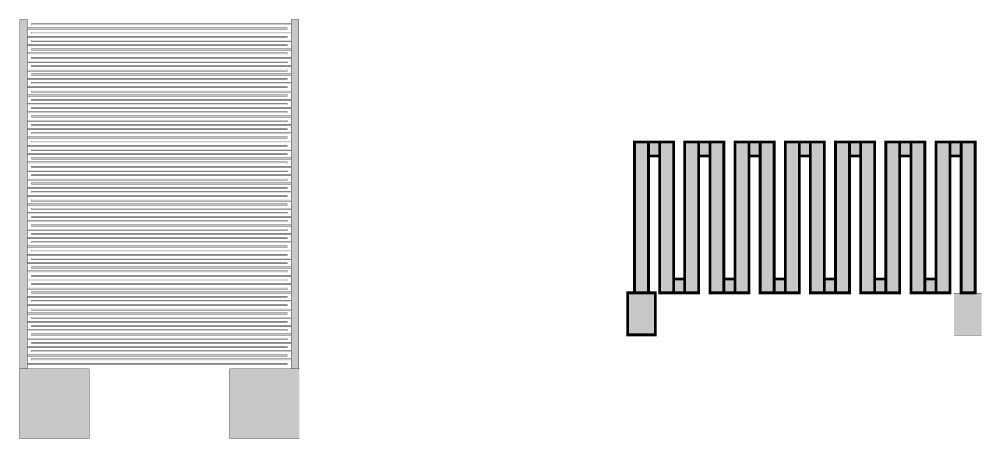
# Model space of a CAD drawing. Header units: millimetres. Extents: x -77.8 to -10.8, y 3.9 to 21.4.
# Drawn here: x -77.79 to -43.32, y 3.93 to 18.93 of the extents above; entities that cross this region are included whole.
import ezdxf

# ---------------------------------------------------------------- set-up
doc = ezdxf.new("R2010")
doc.units = ezdxf.units.MM
doc.header["$MEASUREMENT"] = 0
doc.layers.add('Top-Layer', color=7, linetype='Continuous', true_color=0xff0000)

msp = doc.modelspace()

# ---------------------------------------------------------------- hatches: boundary and pattern name
at = {"layer": 'Top-Layer'}
for points in [[(-77.496, 18.93), (-77.496, 6.43), (-75.284, 6.43), (-75.284, 3.93), (-77.784, 3.93), (-77.784, 6.43), (-77.771, 6.43), (-77.771, 18.93)], [(-77.496, 18.58), (-68.196, 18.58), (-68.196, 18.63), (-77.496, 18.63)], [(-77.346, 18.73), (-68.046, 18.73), (-68.046, 18.78), (-77.346, 18.78)], [(-67.771, 18.93), (-67.771, 6.43), (-67.758, 6.43), (-67.758, 3.93), (-70.258, 3.93), (-70.258, 6.43), (-68.046, 6.43), (-68.046, 18.93)], [(-77.496, 18.28), (-68.196, 18.28), (-68.196, 18.33), (-77.496, 18.33)], [(-77.346, 18.43), (-68.046, 18.43), (-68.046, 18.48), (-77.346, 18.48)], [(-77.496, 17.98), (-68.196, 17.98), (-68.196, 18.03), (-77.496, 18.03)], [(-77.346, 18.13), (-68.046, 18.13), (-68.046, 18.18), (-77.346, 18.18)], [(-77.496, 17.68), (-68.196, 17.68), (-68.196, 17.73), (-77.496, 17.73)], [(-77.346, 17.83), (-68.046, 17.83), (-68.046, 17.88), (-77.346, 17.88)], [(-77.496, 17.38), (-68.196, 17.38), (-68.196, 17.43), (-77.496, 17.43)], [(-77.346, 17.53), (-68.046, 17.53), (-68.046, 17.58), (-77.346, 17.58)], [(-77.346, 17.23), (-68.046, 17.23), (-68.046, 17.28), (-77.346, 17.28)], [(-77.496, 17.08), (-68.196, 17.08), (-68.196, 17.13), (-77.496, 17.13)], [(-77.346, 16.93), (-68.046, 16.93), (-68.046, 16.98), (-77.346, 16.98)], [(-77.496, 16.78), (-68.196, 16.78), (-68.196, 16.83), (-77.496, 16.83)], [(-77.346, 16.63), (-68.046, 16.63), (-68.046, 16.68), (-77.346, 16.68)], [(-77.496, 16.48), (-68.196, 16.48), (-68.196, 16.53), (-77.496, 16.53)], [(-77.496, 16.18), (-68.196, 16.18), (-68.196, 16.23), (-77.496, 16.23)], [(-77.346, 16.33), (-68.046, 16.33), (-68.046, 16.38), (-77.346, 16.38)], [(-77.496, 15.88), (-68.196, 15.88), (-68.196, 15.93), (-77.496, 15.93)], [(-77.346, 16.03), (-68.046, 16.03), (-68.046, 16.08), (-77.346, 16.08)], [(-77.496, 15.58), (-68.196, 15.58), (-68.196, 15.63), (-77.496, 15.63)], [(-77.346, 15.73), (-68.046, 15.73), (-68.046, 15.78), (-77.346, 15.78)], [(-77.496, 15.28), (-68.196, 15.28), (-68.196, 15.33), (-77.496, 15.33)], [(-77.346, 15.43), (-68.046, 15.43), (-68.046, 15.48), (-77.346, 15.48)], [(-77.346, 15.13), (-68.046, 15.13), (-68.046, 15.18), (-77.346, 15.18)], [(-77.496, 14.98), (-68.196, 14.98), (-68.196, 15.03), (-77.496, 15.03)], [(-77.346, 14.83), (-68.046, 14.83), (-68.046, 14.88), (-77.346, 14.88)], [(-77.496, 14.68), (-68.196, 14.68), (-68.196, 14.73), (-77.496, 14.73)], [(-77.346, 14.53), (-68.046, 14.53), (-68.046, 14.58), (-77.346, 14.58)], [(-55.253, 14.044), (-55.253, 9.144), (-55.007, 9.144), (-55.007, 7.644), (-55.999, 7.644), (-55.999, 9.144), (-55.753, 9.144), (-55.753, 14.544), (-54.353, 14.544), (-54.353, 9.644), (-53.953, 9.644), (-53.953, 14.544), (-52.553, 14.544), (-52.553, 9.644), (-52.153, 9.644), (-52.153, 14.544), (-50.753, 14.544), (-50.753, 9.644), (-50.353, 9.644), (-50.353, 14.544), (-48.953, 14.544), (-48.953, 9.644), (-48.553, 9.644), (-48.553, 14.544), (-47.153, 14.544), (-47.153, 9.644), (-46.753, 9.644), (-46.753, 14.544), (-45.353, 14.544), (-45.353, 9.644), (-44.953, 9.644), (-44.953, 14.544), (-43.553, 14.544), (-43.553, 9.144), (-44.053, 9.144), (-44.053, 14.044), (-44.453, 14.044), (-44.453, 9.144), (-45.853, 9.144), (-45.853, 14.044), (-46.253, 14.044), (-46.253, 9.144), (-47.653, 9.144), (-47.653, 14.044), (-48.053, 14.044), (-48.053, 9.144), (-49.453, 9.144), (-49.453, 14.044), (-49.853, 14.044), (-49.853, 9.144), (-51.253, 9.144), (-51.253, 14.044), (-51.653, 14.044), (-51.653, 9.144), (-53.053, 9.144), (-53.053, 14.044), (-53.453, 14.044), (-53.453, 9.144), (-54.853, 9.144), (-54.853, 14.044)], [(-77.496, 14.38), (-68.196, 14.38), (-68.196, 14.43), (-77.496, 14.43)], [(-77.346, 14.23), (-68.046, 14.23), (-68.046, 14.28), (-77.346, 14.28)], [(-77.496, 14.08), (-68.196, 14.08), (-68.196, 14.13), (-77.496, 14.13)], [(-77.496, 13.78), (-68.196, 13.78), (-68.196, 13.83), (-77.496, 13.83)], [(-77.346, 13.93), (-68.046, 13.93), (-68.046, 13.98), (-77.346, 13.98)], [(-77.496, 13.48), (-68.196, 13.48), (-68.196, 13.53), (-77.496, 13.53)], [(-77.346, 13.63), (-68.046, 13.63), (-68.046, 13.68), (-77.346, 13.68)], [(-77.496, 13.18), (-68.196, 13.18), (-68.196, 13.23), (-77.496, 13.23)], [(-77.346, 13.33), (-68.046, 13.33), (-68.046, 13.38), (-77.346, 13.38)], [(-77.496, 12.88), (-68.196, 12.88), (-68.196, 12.93), (-77.496, 12.93)], [(-77.346, 13.03), (-68.046, 13.03), (-68.046, 13.08), (-77.346, 13.08)], [(-77.346, 12.73), (-68.046, 12.73), (-68.046, 12.78), (-77.346, 12.78)], [(-77.496, 12.58), (-68.196, 12.58), (-68.196, 12.63), (-77.496, 12.63)], [(-77.346, 12.43), (-68.046, 12.43), (-68.046, 12.48), (-77.346, 12.48)], [(-77.496, 12.28), (-68.196, 12.28), (-68.196, 12.33), (-77.496, 12.33)], [(-77.346, 12.13), (-68.046, 12.13), (-68.046, 12.18), (-77.346, 12.18)], [(-77.496, 11.98), (-68.196, 11.98), (-68.196, 12.03), (-77.496, 12.03)], [(-77.496, 11.68), (-68.196, 11.68), (-68.196, 11.73), (-77.496, 11.73)], [(-77.346, 11.83), (-68.046, 11.83), (-68.046, 11.88), (-77.346, 11.88)], [(-77.496, 11.38), (-68.196, 11.38), (-68.196, 11.43), (-77.496, 11.43)], [(-77.346, 11.53), (-68.046, 11.53), (-68.046, 11.58), (-77.346, 11.58)], [(-77.496, 11.08), (-68.196, 11.08), (-68.196, 11.13), (-77.496, 11.13)], [(-77.346, 11.23), (-68.046, 11.23), (-68.046, 11.28), (-77.346, 11.28)], [(-77.496, 10.78), (-68.196, 10.78), (-68.196, 10.83), (-77.496, 10.83)], [(-77.346, 10.93), (-68.046, 10.93), (-68.046, 10.98), (-77.346, 10.98)], [(-77.496, 10.48), (-68.196, 10.48), (-68.196, 10.53), (-77.496, 10.53)], [(-77.346, 10.63), (-68.046, 10.63), (-68.046, 10.68), (-77.346, 10.68)], [(-77.346, 10.33), (-68.046, 10.33), (-68.046, 10.38), (-77.346, 10.38)], [(-77.496, 10.18), (-68.196, 10.18), (-68.196, 10.23), (-77.496, 10.23)], [(-77.346, 10.03), (-68.046, 10.03), (-68.046, 10.08), (-77.346, 10.08)], [(-77.496, 9.88), (-68.196, 9.88), (-68.196, 9.93), (-77.496, 9.93)], [(-77.346, 9.73), (-68.046, 9.73), (-68.046, 9.78), (-77.346, 9.78)], [(-77.496, 9.58), (-68.196, 9.58), (-68.196, 9.63), (-77.496, 9.63)], [(-77.496, 9.28), (-68.196, 9.28), (-68.196, 9.33), (-77.496, 9.33)], [(-77.346, 9.43), (-68.046, 9.43), (-68.046, 9.48), (-77.346, 9.48)], [(-77.496, 8.98), (-68.196, 8.98), (-68.196, 9.03), (-77.496, 9.03)], [(-77.346, 9.13), (-68.046, 9.13), (-68.046, 9.18), (-77.346, 9.18)], [(-44.311, 7.632), (-43.319, 7.632), (-43.319, 9.132), (-44.311, 9.132)], [(-77.496, 8.68), (-68.196, 8.68), (-68.196, 8.73), (-77.496, 8.73)], [(-77.346, 8.83), (-68.046, 8.83), (-68.046, 8.88), (-77.346, 8.88)], [(-77.496, 8.38), (-68.196, 8.38), (-68.196, 8.43), (-77.496, 8.43)], [(-77.346, 8.53), (-68.046, 8.53), (-68.046, 8.58), (-77.346, 8.58)], [(-77.346, 8.23), (-68.046, 8.23), (-68.046, 8.28), (-77.346, 8.28)], [(-77.496, 8.08), (-68.196, 8.08), (-68.196, 8.13), (-77.496, 8.13)], [(-77.346, 7.93), (-68.046, 7.93), (-68.046, 7.98), (-77.346, 7.98)], [(-77.496, 7.78), (-68.196, 7.78), (-68.196, 7.83), (-77.496, 7.83)], [(-77.346, 7.63), (-68.046, 7.63), (-68.046, 7.68), (-77.346, 7.68)], [(-77.496, 7.48), (-68.196, 7.48), (-68.196, 7.53), (-77.496, 7.53)], [(-77.346, 7.33), (-68.046, 7.33), (-68.046, 7.38), (-77.346, 7.38)], [(-77.496, 7.18), (-68.196, 7.18), (-68.196, 7.23), (-77.496, 7.23)], [(-77.496, 6.88), (-68.196, 6.88), (-68.196, 6.93), (-77.496, 6.93)], [(-77.346, 7.03), (-68.046, 7.03), (-68.046, 7.08), (-77.346, 7.08)], [(-77.496, 6.58), (-68.196, 6.58), (-68.196, 6.63), (-77.496, 6.63)], [(-77.346, 6.73), (-68.046, 6.73), (-68.046, 6.78), (-77.346, 6.78)]]:
    msp.add_hatch(color=256, dxfattribs=at).paths.add_polyline_path(points)

# ---------------------------------------------------------------- linework, layer by layer
for points, const_width in [([(-77.496, 18.93), (-77.496, 6.43), (-75.284, 6.43), (-75.284, 3.93), (-77.784, 3.93), (-77.784, 6.43), (-77.771, 6.43), (-77.771, 18.93)], 0.00508), ([(-77.771, 6.43), (-77.496, 6.43), (-77.496, 18.93), (-77.771, 18.93)], 0.009), ([(-77.496, 18.58), (-68.196, 18.58), (-68.196, 18.63), (-77.496, 18.63)], 0.009), ([(-77.496, 18.58), (-68.196, 18.58), (-68.196, 18.63), (-77.496, 18.63)], 0.00508), ([(-77.346, 18.73), (-68.046, 18.73), (-68.046, 18.78), (-77.346, 18.78)], 0.009), ([(-77.346, 18.73), (-68.046, 18.73), (-68.046, 18.78), (-77.346, 18.78)], 0.00508), ([(-67.771, 18.93), (-67.771, 6.43), (-67.758, 6.43), (-67.758, 3.93), (-70.258, 3.93), (-70.258, 6.43), (-68.046, 6.43), (-68.046, 18.93)], 0.00508), ([(-68.046, 6.43), (-67.771, 6.43), (-67.771, 18.93), (-68.046, 18.93)], 0.009), ([(-77.496, 18.28), (-68.196, 18.28), (-68.196, 18.33), (-77.496, 18.33)], 0.009), ([(-77.496, 18.28), (-68.196, 18.28), (-68.196, 18.33), (-77.496, 18.33)], 0.00508), ([(-77.346, 18.43), (-68.046, 18.43), (-68.046, 18.48), (-77.346, 18.48)], 0.009), ([(-77.346, 18.43), (-68.046, 18.43), (-68.046, 18.48), (-77.346, 18.48)], 0.00508), ([(-77.496, 17.98), (-68.196, 17.98), (-68.196, 18.03), (-77.496, 18.03)], 0.009), ([(-77.496, 17.98), (-68.196, 17.98), (-68.196, 18.03), (-77.496, 18.03)], 0.00508), ([(-77.346, 18.13), (-68.046, 18.13), (-68.046, 18.18), (-77.346, 18.18)], 0.009), ([(-77.346, 18.13), (-68.046, 18.13), (-68.046, 18.18), (-77.346, 18.18)], 0.00508), ([(-77.496, 17.68), (-68.196, 17.68), (-68.196, 17.73), (-77.496, 17.73)], 0.009), ([(-77.496, 17.68), (-68.196, 17.68), (-68.196, 17.73), (-77.496, 17.73)], 0.00508), ([(-77.346, 17.83), (-68.046, 17.83), (-68.046, 17.88), (-77.346, 17.88)], 0.009), ([(-77.346, 17.53), (-68.046, 17.53), (-68.046, 17.58), (-77.346, 17.58)], 0.009), ([(-77.346, 17.83), (-68.046, 17.83), (-68.046, 17.88), (-77.346, 17.88)], 0.00508), ([(-77.346, 17.53), (-68.046, 17.53), (-68.046, 17.58), (-77.346, 17.58)], 0.00508), ([(-77.496, 17.38), (-68.196, 17.38), (-68.196, 17.43), (-77.496, 17.43)], 0.009), ([(-77.496, 17.38), (-68.196, 17.38), (-68.196, 17.43), (-77.496, 17.43)], 0.00508), ([(-77.346, 17.23), (-68.046, 17.23), (-68.046, 17.28), (-77.346, 17.28)], 0.009), ([(-77.346, 17.23), (-68.046, 17.23), (-68.046, 17.28), (-77.346, 17.28)], 0.00508), ([(-77.496, 17.08), (-68.196, 17.08), (-68.196, 17.13), (-77.496, 17.13)], 0.009), ([(-77.496, 17.08), (-68.196, 17.08), (-68.196, 17.13), (-77.496, 17.13)], 0.00508), ([(-77.346, 16.93), (-68.046, 16.93), (-68.046, 16.98), (-77.346, 16.98)], 0.009), ([(-77.346, 16.93), (-68.046, 16.93), (-68.046, 16.98), (-77.346, 16.98)], 0.00508), ([(-77.496, 16.78), (-68.196, 16.78), (-68.196, 16.83), (-77.496, 16.83)], 0.009), ([(-77.496, 16.78), (-68.196, 16.78), (-68.196, 16.83), (-77.496, 16.83)], 0.00508), ([(-77.346, 16.63), (-68.046, 16.63), (-68.046, 16.68), (-77.346, 16.68)], 0.009), ([(-77.346, 16.63), (-68.046, 16.63), (-68.046, 16.68), (-77.346, 16.68)], 0.00508), ([(-77.496, 16.48), (-68.196, 16.48), (-68.196, 16.53), (-77.496, 16.53)], 0.009), ([(-77.496, 16.18), (-68.196, 16.18), (-68.196, 16.23), (-77.496, 16.23)], 0.009), ([(-77.496, 16.48), (-68.196, 16.48), (-68.196, 16.53), (-77.496, 16.53)], 0.00508), ([(-77.496, 16.18), (-68.196, 16.18), (-68.196, 16.23), (-77.496, 16.23)], 0.00508), ([(-77.346, 16.33), (-68.046, 16.33), (-68.046, 16.38), (-77.346, 16.38)], 0.009), ([(-77.346, 16.33), (-68.046, 16.33), (-68.046, 16.38), (-77.346, 16.38)], 0.00508), ([(-77.496, 15.88), (-68.196, 15.88), (-68.196, 15.93), (-77.496, 15.93)], 0.009), ([(-77.496, 15.88), (-68.196, 15.88), (-68.196, 15.93), (-77.496, 15.93)], 0.00508), ([(-77.346, 16.03), (-68.046, 16.03), (-68.046, 16.08), (-77.346, 16.08)], 0.009), ([(-77.346, 16.03), (-68.046, 16.03), (-68.046, 16.08), (-77.346, 16.08)], 0.00508), ([(-77.496, 15.58), (-68.196, 15.58), (-68.196, 15.63), (-77.496, 15.63)], 0.009), ([(-77.496, 15.58), (-68.196, 15.58), (-68.196, 15.63), (-77.496, 15.63)], 0.00508), ([(-77.346, 15.73), (-68.046, 15.73), (-68.046, 15.78), (-77.346, 15.78)], 0.009), ([(-77.346, 15.73), (-68.046, 15.73), (-68.046, 15.78), (-77.346, 15.78)], 0.00508), ([(-77.496, 15.28), (-68.196, 15.28), (-68.196, 15.33), (-77.496, 15.33)], 0.009), ([(-77.496, 15.28), (-68.196, 15.28), (-68.196, 15.33), (-77.496, 15.33)], 0.00508), ([(-77.346, 15.43), (-68.046, 15.43), (-68.046, 15.48), (-77.346, 15.48)], 0.009), ([(-77.346, 15.13), (-68.046, 15.13), (-68.046, 15.18), (-77.346, 15.18)], 0.009), ([(-77.346, 15.43), (-68.046, 15.43), (-68.046, 15.48), (-77.346, 15.48)], 0.00508), ([(-77.346, 15.13), (-68.046, 15.13), (-68.046, 15.18), (-77.346, 15.18)], 0.00508), ([(-77.496, 14.98), (-68.196, 14.98), (-68.196, 15.03), (-77.496, 15.03)], 0.009), ([(-77.496, 14.98), (-68.196, 14.98), (-68.196, 15.03), (-77.496, 15.03)], 0.00508), ([(-77.346, 14.83), (-68.046, 14.83), (-68.046, 14.88), (-77.346, 14.88)], 0.009), ([(-77.346, 14.83), (-68.046, 14.83), (-68.046, 14.88), (-77.346, 14.88)], 0.00508), ([(-77.496, 14.68), (-68.196, 14.68), (-68.196, 14.73), (-77.496, 14.73)], 0.009), ([(-77.496, 14.68), (-68.196, 14.68), (-68.196, 14.73), (-77.496, 14.73)], 0.00508), ([(-77.346, 14.53), (-68.046, 14.53), (-68.046, 14.58), (-77.346, 14.58)], 0.009), ([(-77.346, 14.53), (-68.046, 14.53), (-68.046, 14.58), (-77.346, 14.58)], 0.00508), ([(-55.253, 14.044), (-55.253, 9.144), (-55.007, 9.144), (-55.007, 7.644), (-55.999, 7.644), (-55.999, 9.144), (-55.753, 9.144), (-55.753, 14.544), (-54.353, 14.544), (-54.353, 9.644), (-53.953, 9.644), (-53.953, 14.544), (-52.553, 14.544), (-52.553, 9.644), (-52.153, 9.644), (-52.153, 14.544), (-50.753, 14.544), (-50.753, 9.644), (-50.353, 9.644), (-50.353, 14.544), (-48.953, 14.544), (-48.953, 9.644), (-48.553, 9.644), (-48.553, 14.544), (-47.153, 14.544), (-47.153, 9.644), (-46.753, 9.644), (-46.753, 14.544), (-45.353, 14.544), (-45.353, 9.644), (-44.953, 9.644), (-44.953, 14.544), (-43.553, 14.544), (-43.553, 9.144), (-44.053, 9.144), (-44.053, 14.044), (-44.453, 14.044), (-44.453, 9.144), (-45.853, 9.144), (-45.853, 14.044), (-46.253, 14.044), (-46.253, 9.144), (-47.653, 9.144), (-47.653, 14.044), (-48.053, 14.044), (-48.053, 9.144), (-49.453, 9.144), (-49.453, 14.044), (-49.853, 14.044), (-49.853, 9.144), (-51.253, 9.144), (-51.253, 14.044), (-51.653, 14.044), (-51.653, 9.144), (-53.053, 9.144), (-53.053, 14.044), (-53.453, 14.044), (-53.453, 9.144), (-54.853, 9.144), (-54.853, 14.044)], 0.00508), ([(-55.753, 9.144), (-55.253, 9.144), (-55.253, 14.544), (-55.753, 14.544)], 0.1), ([(-55.253, 14.044), (-54.853, 14.044), (-54.853, 14.544), (-55.253, 14.544)], 0.1), ([(-54.853, 9.144), (-54.353, 9.144), (-54.353, 14.544), (-54.853, 14.544)], 0.1), ([(-53.953, 9.144), (-53.453, 9.144), (-53.453, 14.544), (-53.953, 14.544)], 0.1), ([(-53.453, 14.044), (-53.053, 14.044), (-53.053, 14.544), (-53.453, 14.544)], 0.1), ([(-53.053, 9.144), (-52.553, 9.144), (-52.553, 14.544), (-53.053, 14.544)], 0.1), ([(-52.153, 9.144), (-51.653, 9.144), (-51.653, 14.544), (-52.153, 14.544)], 0.1), ([(-51.653, 14.044), (-51.253, 14.044), (-51.253, 14.544), (-51.653, 14.544)], 0.1), ([(-51.253, 9.144), (-50.753, 9.144), (-50.753, 14.544), (-51.253, 14.544)], 0.1), ([(-50.353, 9.144), (-49.853, 9.144), (-49.853, 14.544), (-50.353, 14.544)], 0.1), ([(-49.853, 14.044), (-49.453, 14.044), (-49.453, 14.544), (-49.853, 14.544)], 0.1), ([(-49.453, 9.144), (-48.953, 9.144), (-48.953, 14.544), (-49.453, 14.544)], 0.1), ([(-48.553, 9.144), (-48.053, 9.144), (-48.053, 14.544), (-48.553, 14.544)], 0.1), ([(-48.053, 14.044), (-47.653, 14.044), (-47.653, 14.544), (-48.053, 14.544)], 0.1), ([(-47.653, 9.144), (-47.153, 9.144), (-47.153, 14.544), (-47.653, 14.544)], 0.1), ([(-46.753, 9.144), (-46.253, 9.144), (-46.253, 14.544), (-46.753, 14.544)], 0.1), ([(-46.253, 14.044), (-45.853, 14.044), (-45.853, 14.544), (-46.253, 14.544)], 0.1), ([(-45.853, 9.144), (-45.353, 9.144), (-45.353, 14.544), (-45.853, 14.544)], 0.1), ([(-44.953, 9.144), (-44.453, 9.144), (-44.453, 14.544), (-44.953, 14.544)], 0.1), ([(-44.453, 14.044), (-44.053, 14.044), (-44.053, 14.544), (-44.453, 14.544)], 0.1), ([(-44.053, 9.144), (-43.553, 9.144), (-43.553, 14.544), (-44.053, 14.544)], 0.1), ([(-77.496, 14.38), (-68.196, 14.38), (-68.196, 14.43), (-77.496, 14.43)], 0.009), ([(-77.496, 14.08), (-68.196, 14.08), (-68.196, 14.13), (-77.496, 14.13)], 0.009), ([(-77.496, 14.38), (-68.196, 14.38), (-68.196, 14.43), (-77.496, 14.43)], 0.00508), ([(-77.346, 14.23), (-68.046, 14.23), (-68.046, 14.28), (-77.346, 14.28)], 0.009), ([(-77.346, 14.23), (-68.046, 14.23), (-68.046, 14.28), (-77.346, 14.28)], 0.00508), ([(-77.496, 13.78), (-68.196, 13.78), (-68.196, 13.83), (-77.496, 13.83)], 0.009), ([(-77.496, 14.08), (-68.196, 14.08), (-68.196, 14.13), (-77.496, 14.13)], 0.00508), ([(-77.496, 13.78), (-68.196, 13.78), (-68.196, 13.83), (-77.496, 13.83)], 0.00508), ([(-77.346, 13.93), (-68.046, 13.93), (-68.046, 13.98), (-77.346, 13.98)], 0.009), ([(-77.346, 13.93), (-68.046, 13.93), (-68.046, 13.98), (-77.346, 13.98)], 0.00508), ([(-77.496, 13.48), (-68.196, 13.48), (-68.196, 13.53), (-77.496, 13.53)], 0.009), ([(-77.496, 13.48), (-68.196, 13.48), (-68.196, 13.53), (-77.496, 13.53)], 0.00508), ([(-77.346, 13.63), (-68.046, 13.63), (-68.046, 13.68), (-77.346, 13.68)], 0.009), ([(-77.346, 13.63), (-68.046, 13.63), (-68.046, 13.68), (-77.346, 13.68)], 0.00508), ([(-77.496, 13.18), (-68.196, 13.18), (-68.196, 13.23), (-77.496, 13.23)], 0.009), ([(-77.496, 13.18), (-68.196, 13.18), (-68.196, 13.23), (-77.496, 13.23)], 0.00508), ([(-77.346, 13.33), (-68.046, 13.33), (-68.046, 13.38), (-77.346, 13.38)], 0.009), ([(-77.346, 13.33), (-68.046, 13.33), (-68.046, 13.38), (-77.346, 13.38)], 0.00508), ([(-77.496, 12.88), (-68.196, 12.88), (-68.196, 12.93), (-77.496, 12.93)], 0.009), ([(-77.496, 12.88), (-68.196, 12.88), (-68.196, 12.93), (-77.496, 12.93)], 0.00508), ([(-77.346, 13.03), (-68.046, 13.03), (-68.046, 13.08), (-77.346, 13.08)], 0.009), ([(-77.346, 12.73), (-68.046, 12.73), (-68.046, 12.78), (-77.346, 12.78)], 0.009), ([(-77.346, 13.03), (-68.046, 13.03), (-68.046, 13.08), (-77.346, 13.08)], 0.00508), ([(-77.346, 12.73), (-68.046, 12.73), (-68.046, 12.78), (-77.346, 12.78)], 0.00508), ([(-77.496, 12.58), (-68.196, 12.58), (-68.196, 12.63), (-77.496, 12.63)], 0.009), ([(-77.496, 12.58), (-68.196, 12.58), (-68.196, 12.63), (-77.496, 12.63)], 0.00508), ([(-77.346, 12.43), (-68.046, 12.43), (-68.046, 12.48), (-77.346, 12.48)], 0.009), ([(-77.346, 12.43), (-68.046, 12.43), (-68.046, 12.48), (-77.346, 12.48)], 0.00508), ([(-77.496, 12.28), (-68.196, 12.28), (-68.196, 12.33), (-77.496, 12.33)], 0.009), ([(-77.496, 12.28), (-68.196, 12.28), (-68.196, 12.33), (-77.496, 12.33)], 0.00508), ([(-77.346, 12.13), (-68.046, 12.13), (-68.046, 12.18), (-77.346, 12.18)], 0.009), ([(-77.346, 12.13), (-68.046, 12.13), (-68.046, 12.18), (-77.346, 12.18)], 0.00508), ([(-77.496, 11.98), (-68.196, 11.98), (-68.196, 12.03), (-77.496, 12.03)], 0.009), ([(-77.496, 11.68), (-68.196, 11.68), (-68.196, 11.73), (-77.496, 11.73)], 0.009), ([(-77.496, 11.98), (-68.196, 11.98), (-68.196, 12.03), (-77.496, 12.03)], 0.00508), ([(-77.496, 11.68), (-68.196, 11.68), (-68.196, 11.73), (-77.496, 11.73)], 0.00508), ([(-77.346, 11.83), (-68.046, 11.83), (-68.046, 11.88), (-77.346, 11.88)], 0.009), ([(-77.346, 11.83), (-68.046, 11.83), (-68.046, 11.88), (-77.346, 11.88)], 0.00508), ([(-77.496, 11.38), (-68.196, 11.38), (-68.196, 11.43), (-77.496, 11.43)], 0.009), ([(-77.496, 11.38), (-68.196, 11.38), (-68.196, 11.43), (-77.496, 11.43)], 0.00508), ([(-77.346, 11.53), (-68.046, 11.53), (-68.046, 11.58), (-77.346, 11.58)], 0.009), ([(-77.346, 11.53), (-68.046, 11.53), (-68.046, 11.58), (-77.346, 11.58)], 0.00508), ([(-77.496, 11.08), (-68.196, 11.08), (-68.196, 11.13), (-77.496, 11.13)], 0.009), ([(-77.496, 11.08), (-68.196, 11.08), (-68.196, 11.13), (-77.496, 11.13)], 0.00508), ([(-77.346, 11.23), (-68.046, 11.23), (-68.046, 11.28), (-77.346, 11.28)], 0.009), ([(-77.346, 11.23), (-68.046, 11.23), (-68.046, 11.28), (-77.346, 11.28)], 0.00508), ([(-77.496, 10.78), (-68.196, 10.78), (-68.196, 10.83), (-77.496, 10.83)], 0.009), ([(-77.496, 10.78), (-68.196, 10.78), (-68.196, 10.83), (-77.496, 10.83)], 0.00508), ([(-77.346, 10.93), (-68.046, 10.93), (-68.046, 10.98), (-77.346, 10.98)], 0.009), ([(-77.346, 10.93), (-68.046, 10.93), (-68.046, 10.98), (-77.346, 10.98)], 0.00508), ([(-77.496, 10.48), (-68.196, 10.48), (-68.196, 10.53), (-77.496, 10.53)], 0.009), ([(-77.496, 10.48), (-68.196, 10.48), (-68.196, 10.53), (-77.496, 10.53)], 0.00508), ([(-77.346, 10.63), (-68.046, 10.63), (-68.046, 10.68), (-77.346, 10.68)], 0.009), ([(-77.346, 10.33), (-68.046, 10.33), (-68.046, 10.38), (-77.346, 10.38)], 0.009), ([(-77.346, 10.63), (-68.046, 10.63), (-68.046, 10.68), (-77.346, 10.68)], 0.00508), ([(-77.346, 10.33), (-68.046, 10.33), (-68.046, 10.38), (-77.346, 10.38)], 0.00508), ([(-77.496, 10.18), (-68.196, 10.18), (-68.196, 10.23), (-77.496, 10.23)], 0.009), ([(-77.496, 10.18), (-68.196, 10.18), (-68.196, 10.23), (-77.496, 10.23)], 0.00508), ([(-77.346, 10.03), (-68.046, 10.03), (-68.046, 10.08), (-77.346, 10.08)], 0.009), ([(-77.346, 10.03), (-68.046, 10.03), (-68.046, 10.08), (-77.346, 10.08)], 0.00508), ([(-77.496, 9.88), (-68.196, 9.88), (-68.196, 9.93), (-77.496, 9.93)], 0.009), ([(-77.496, 9.88), (-68.196, 9.88), (-68.196, 9.93), (-77.496, 9.93)], 0.00508), ([(-77.346, 9.73), (-68.046, 9.73), (-68.046, 9.78), (-77.346, 9.78)], 0.009), ([(-77.346, 9.73), (-68.046, 9.73), (-68.046, 9.78), (-77.346, 9.78)], 0.00508), ([(-54.353, 9.144), (-53.953, 9.144), (-53.953, 9.644), (-54.353, 9.644)], 0.1), ([(-52.553, 9.144), (-52.153, 9.144), (-52.153, 9.644), (-52.553, 9.644)], 0.1), ([(-50.753, 9.144), (-50.353, 9.144), (-50.353, 9.644), (-50.753, 9.644)], 0.1), ([(-48.953, 9.144), (-48.553, 9.144), (-48.553, 9.644), (-48.953, 9.644)], 0.1), ([(-47.153, 9.144), (-46.753, 9.144), (-46.753, 9.644), (-47.153, 9.644)], 0.1), ([(-45.353, 9.144), (-44.953, 9.144), (-44.953, 9.644), (-45.353, 9.644)], 0.1), ([(-77.496, 9.58), (-68.196, 9.58), (-68.196, 9.63), (-77.496, 9.63)], 0.009), ([(-77.496, 9.28), (-68.196, 9.28), (-68.196, 9.33), (-77.496, 9.33)], 0.009), ([(-77.496, 9.58), (-68.196, 9.58), (-68.196, 9.63), (-77.496, 9.63)], 0.00508), ([(-77.496, 9.28), (-68.196, 9.28), (-68.196, 9.33), (-77.496, 9.33)], 0.00508), ([(-77.346, 9.43), (-68.046, 9.43), (-68.046, 9.48), (-77.346, 9.48)], 0.009), ([(-77.346, 9.43), (-68.046, 9.43), (-68.046, 9.48), (-77.346, 9.48)], 0.00508), ([(-77.496, 8.98), (-68.196, 8.98), (-68.196, 9.03), (-77.496, 9.03)], 0.009), ([(-77.496, 8.98), (-68.196, 8.98), (-68.196, 9.03), (-77.496, 9.03)], 0.00508), ([(-77.346, 9.13), (-68.046, 9.13), (-68.046, 9.18), (-77.346, 9.18)], 0.009), ([(-77.346, 9.13), (-68.046, 9.13), (-68.046, 9.18), (-77.346, 9.18)], 0.00508), ([(-55.999, 7.644), (-55.007, 7.644), (-55.007, 9.144), (-55.999, 9.144)], 0.1), ([(-44.311, 7.632), (-43.319, 7.632), (-43.319, 9.132), (-44.311, 9.132)], 0.00508), ([(-43.319, 9.132), (-43.319, 7.632), (-44.311, 7.632), (-44.311, 9.132)], 0.00508), ([(-77.496, 8.68), (-68.196, 8.68), (-68.196, 8.73), (-77.496, 8.73)], 0.009), ([(-77.496, 8.68), (-68.196, 8.68), (-68.196, 8.73), (-77.496, 8.73)], 0.00508), ([(-77.346, 8.83), (-68.046, 8.83), (-68.046, 8.88), (-77.346, 8.88)], 0.009), ([(-77.346, 8.83), (-68.046, 8.83), (-68.046, 8.88), (-77.346, 8.88)], 0.00508), ([(-77.496, 8.38), (-68.196, 8.38), (-68.196, 8.43), (-77.496, 8.43)], 0.009), ([(-77.496, 8.38), (-68.196, 8.38), (-68.196, 8.43), (-77.496, 8.43)], 0.00508), ([(-77.346, 8.53), (-68.046, 8.53), (-68.046, 8.58), (-77.346, 8.58)], 0.009), ([(-77.346, 8.23), (-68.046, 8.23), (-68.046, 8.28), (-77.346, 8.28)], 0.009), ([(-77.346, 8.53), (-68.046, 8.53), (-68.046, 8.58), (-77.346, 8.58)], 0.00508), ([(-77.346, 8.23), (-68.046, 8.23), (-68.046, 8.28), (-77.346, 8.28)], 0.00508), ([(-77.496, 8.08), (-68.196, 8.08), (-68.196, 8.13), (-77.496, 8.13)], 0.009), ([(-77.496, 8.08), (-68.196, 8.08), (-68.196, 8.13), (-77.496, 8.13)], 0.00508), ([(-77.346, 7.93), (-68.046, 7.93), (-68.046, 7.98), (-77.346, 7.98)], 0.009), ([(-77.346, 7.93), (-68.046, 7.93), (-68.046, 7.98), (-77.346, 7.98)], 0.00508), ([(-77.496, 7.78), (-68.196, 7.78), (-68.196, 7.83), (-77.496, 7.83)], 0.009), ([(-77.496, 7.78), (-68.196, 7.78), (-68.196, 7.83), (-77.496, 7.83)], 0.00508), ([(-77.346, 7.63), (-68.046, 7.63), (-68.046, 7.68), (-77.346, 7.68)], 0.009), ([(-77.346, 7.63), (-68.046, 7.63), (-68.046, 7.68), (-77.346, 7.68)], 0.00508), ([(-77.496, 7.48), (-68.196, 7.48), (-68.196, 7.53), (-77.496, 7.53)], 0.009), ([(-77.496, 7.48), (-68.196, 7.48), (-68.196, 7.53), (-77.496, 7.53)], 0.00508), ([(-77.346, 7.33), (-68.046, 7.33), (-68.046, 7.38), (-77.346, 7.38)], 0.009), ([(-77.346, 7.33), (-68.046, 7.33), (-68.046, 7.38), (-77.346, 7.38)], 0.00508), ([(-77.496, 7.18), (-68.196, 7.18), (-68.196, 7.23), (-77.496, 7.23)], 0.009), ([(-77.496, 6.88), (-68.196, 6.88), (-68.196, 6.93), (-77.496, 6.93)], 0.009), ([(-77.496, 7.18), (-68.196, 7.18), (-68.196, 7.23), (-77.496, 7.23)], 0.00508), ([(-77.496, 6.88), (-68.196, 6.88), (-68.196, 6.93), (-77.496, 6.93)], 0.00508), ([(-77.346, 7.03), (-68.046, 7.03), (-68.046, 7.08), (-77.346, 7.08)], 0.009), ([(-77.346, 7.03), (-68.046, 7.03), (-68.046, 7.08), (-77.346, 7.08)], 0.00508), ([(-77.496, 6.58), (-68.196, 6.58), (-68.196, 6.63), (-77.496, 6.63)], 0.009), ([(-77.496, 6.58), (-68.196, 6.58), (-68.196, 6.63), (-77.496, 6.63)], 0.00508), ([(-77.346, 6.73), (-68.046, 6.73), (-68.046, 6.78), (-77.346, 6.78)], 0.009), ([(-77.346, 6.73), (-68.046, 6.73), (-68.046, 6.78), (-77.346, 6.78)], 0.00508), ([(-77.784, 3.93), (-75.284, 3.93), (-75.284, 6.43), (-77.784, 6.43)], 0.009), ([(-70.258, 3.93), (-67.758, 3.93), (-67.758, 6.43), (-70.258, 6.43)], 0.009)]:
    msp.add_lwpolyline(points, close=True, dxfattribs=dict(at, const_width=const_width))

doc.saveas('drawing.dxf')
